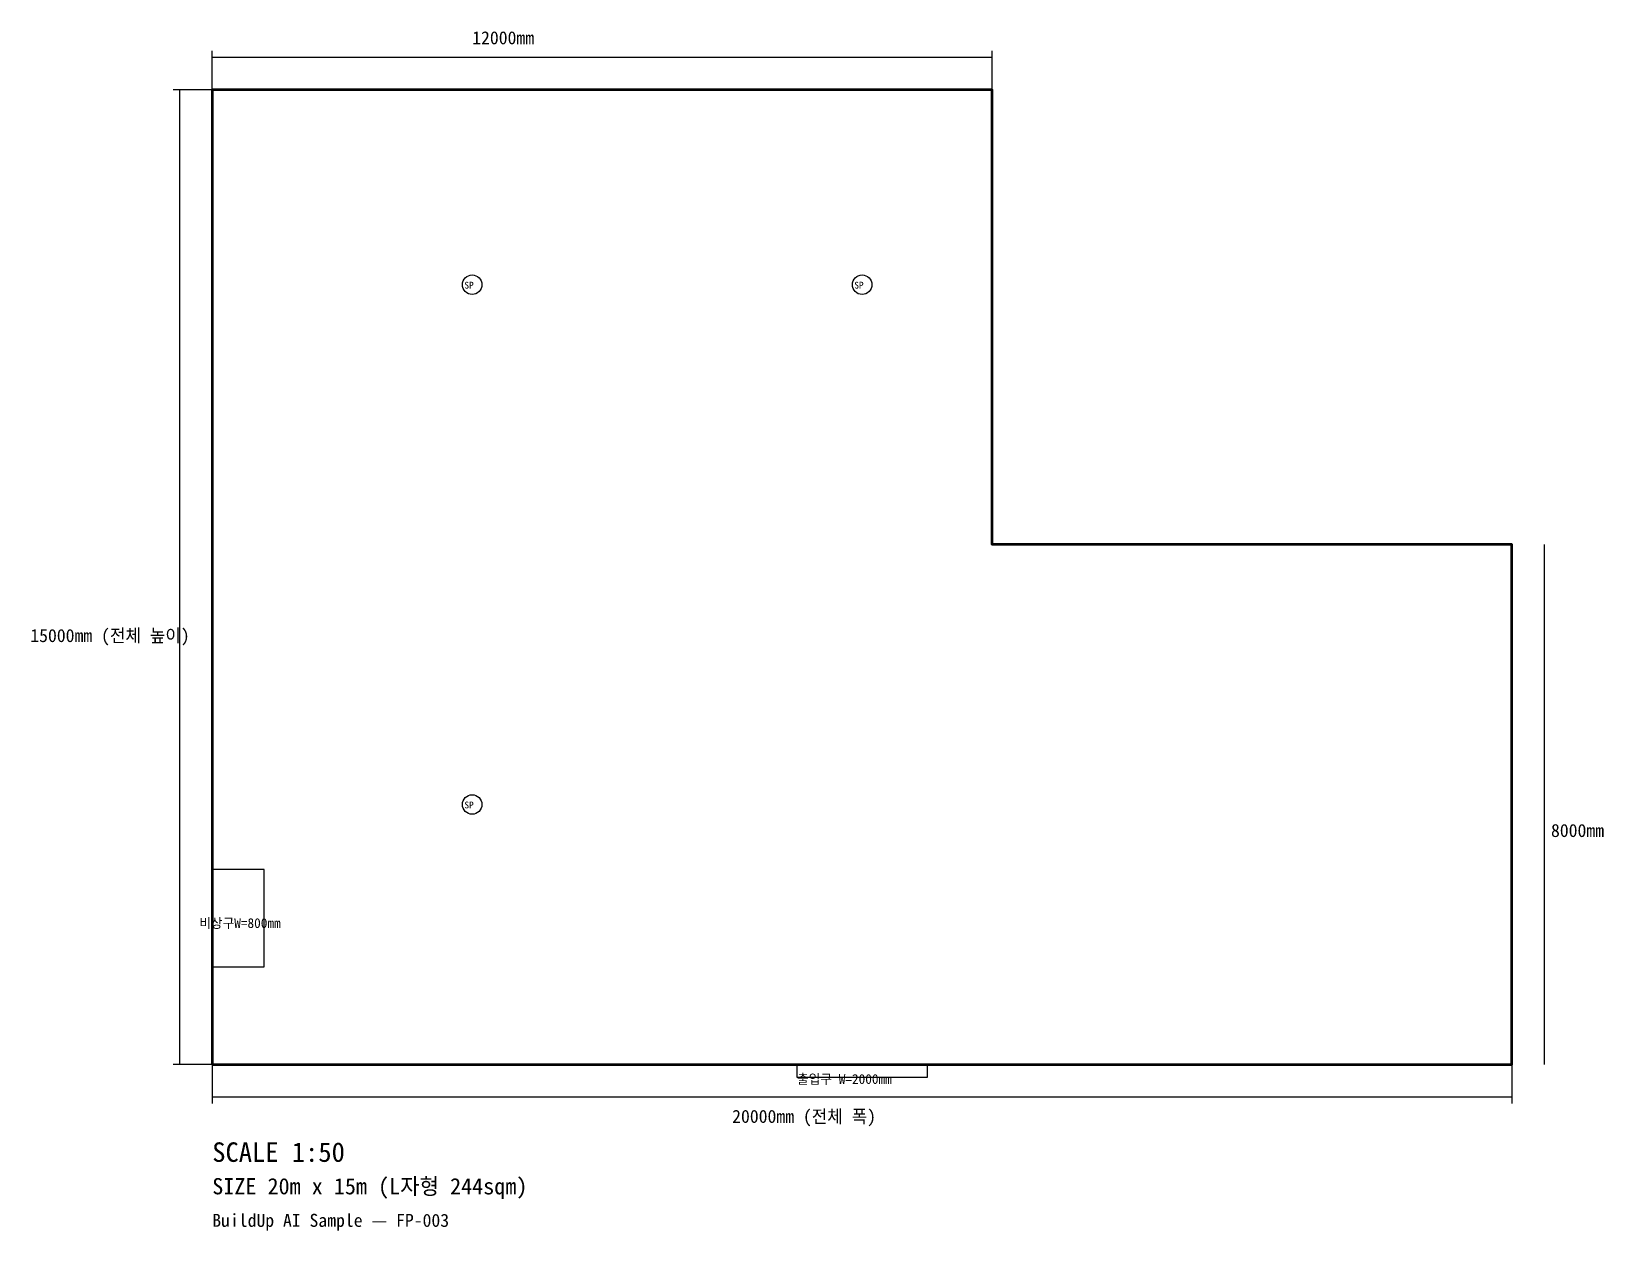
# Model space of a CAD drawing. Header units: millimetres. Extents: x -2782 to 21409, y -2557 to 15898.
import ezdxf

# ---------------------------------------------------------------- set-up
doc = ezdxf.new("R2010")
doc.units = ezdxf.units.MM
for name, color, linetype in [('DIMENSIONS', 1, 'Continuous'), ('EQUIPMENT', 1, 'Continuous'), ('EXIT', 3, 'Continuous'), ('TEXT', 3, 'Continuous'), ('WALL', 7, 'Continuous')]:
    doc.layers.add(name, color=color, linetype=linetype)

msp = doc.modelspace()

# ---------------------------------------------------------------- linework, layer by layer
at = {"layer": 'DIMENSIONS', "color": 1}
for p, q in [((0, 15000), (0, 15600)), ((0, 15500), (12000, 15500)), ((12000, 15000), (12000, 15600)), ((0, 15000), (-600, 15000)), ((-500, 0), (-500, 15000)), ((20500, 0), (20500, 8000)), ((0, 0), (-600, 0)), ((0, 0), (0, -600)), ((20000, 0), (20000, -600)), ((0, -500), (20000, -500))]:
    msp.add_line(p, q, dxfattribs=at)
at = {"layer": 'EQUIPMENT', "color": 1}
for centre in [(4000, 12000), (10000, 12000), (4000, 4000)]:
    msp.add_circle(centre, 150, dxfattribs=at)
at = {"layer": 'EXIT', "color": 3}
for points in [[(0, 1500), (800, 1500), (800, 3000), (0, 3000)], [(9000, 0), (11000, 0), (11000, -200), (9000, -200)]]:
    msp.add_lwpolyline(points, close=True, dxfattribs=at)
at = {"layer": 'WALL', "color": 7, "lineweight": 50}
msp.add_lwpolyline([(0, 0), (20000, 0), (20000, 8000), (12000, 8000), (12000, 15000), (0, 15000), (0, 0)], close=True, dxfattribs=at)

# ---------------------------------------------------------------- texts
at = {"layer": 'DIMENSIONS', "color": 1}
for s, height, p in [('12000mm', 200, (4000, 15700)), ('15000mm (전체 높이)', 200, (-2800, 6500)), ('8000mm', 200, (20600, 3500)), ('비상구W=800mm', 150, (-200, 2100)), ('출입구 W=2000mm', 150, (9000, -300)), ('20000mm (전체 폭)', 200, (8000, -900))]:
    msp.add_text(s, height=height, dxfattribs=at).set_placement(p)
at = {"layer": 'EQUIPMENT', "color": 1}
for p in [(3880, 11940), (9880, 11940), (3880, 3940)]:
    msp.add_text('SP', height=105, dxfattribs=at).set_placement(p)
at = {"layer": 'TEXT', "color": 3}
for s, height, p in [('SCALE 1:50', 300, (0, -1500)), ('SIZE 20m x 15m (L자형 244sqm)', 250, (0, -2000)), ('BuildUp AI Sample — FP-003', 200, (0, -2500))]:
    msp.add_text(s, height=height, dxfattribs=at).set_placement(p)

doc.saveas('drawing.dxf')
